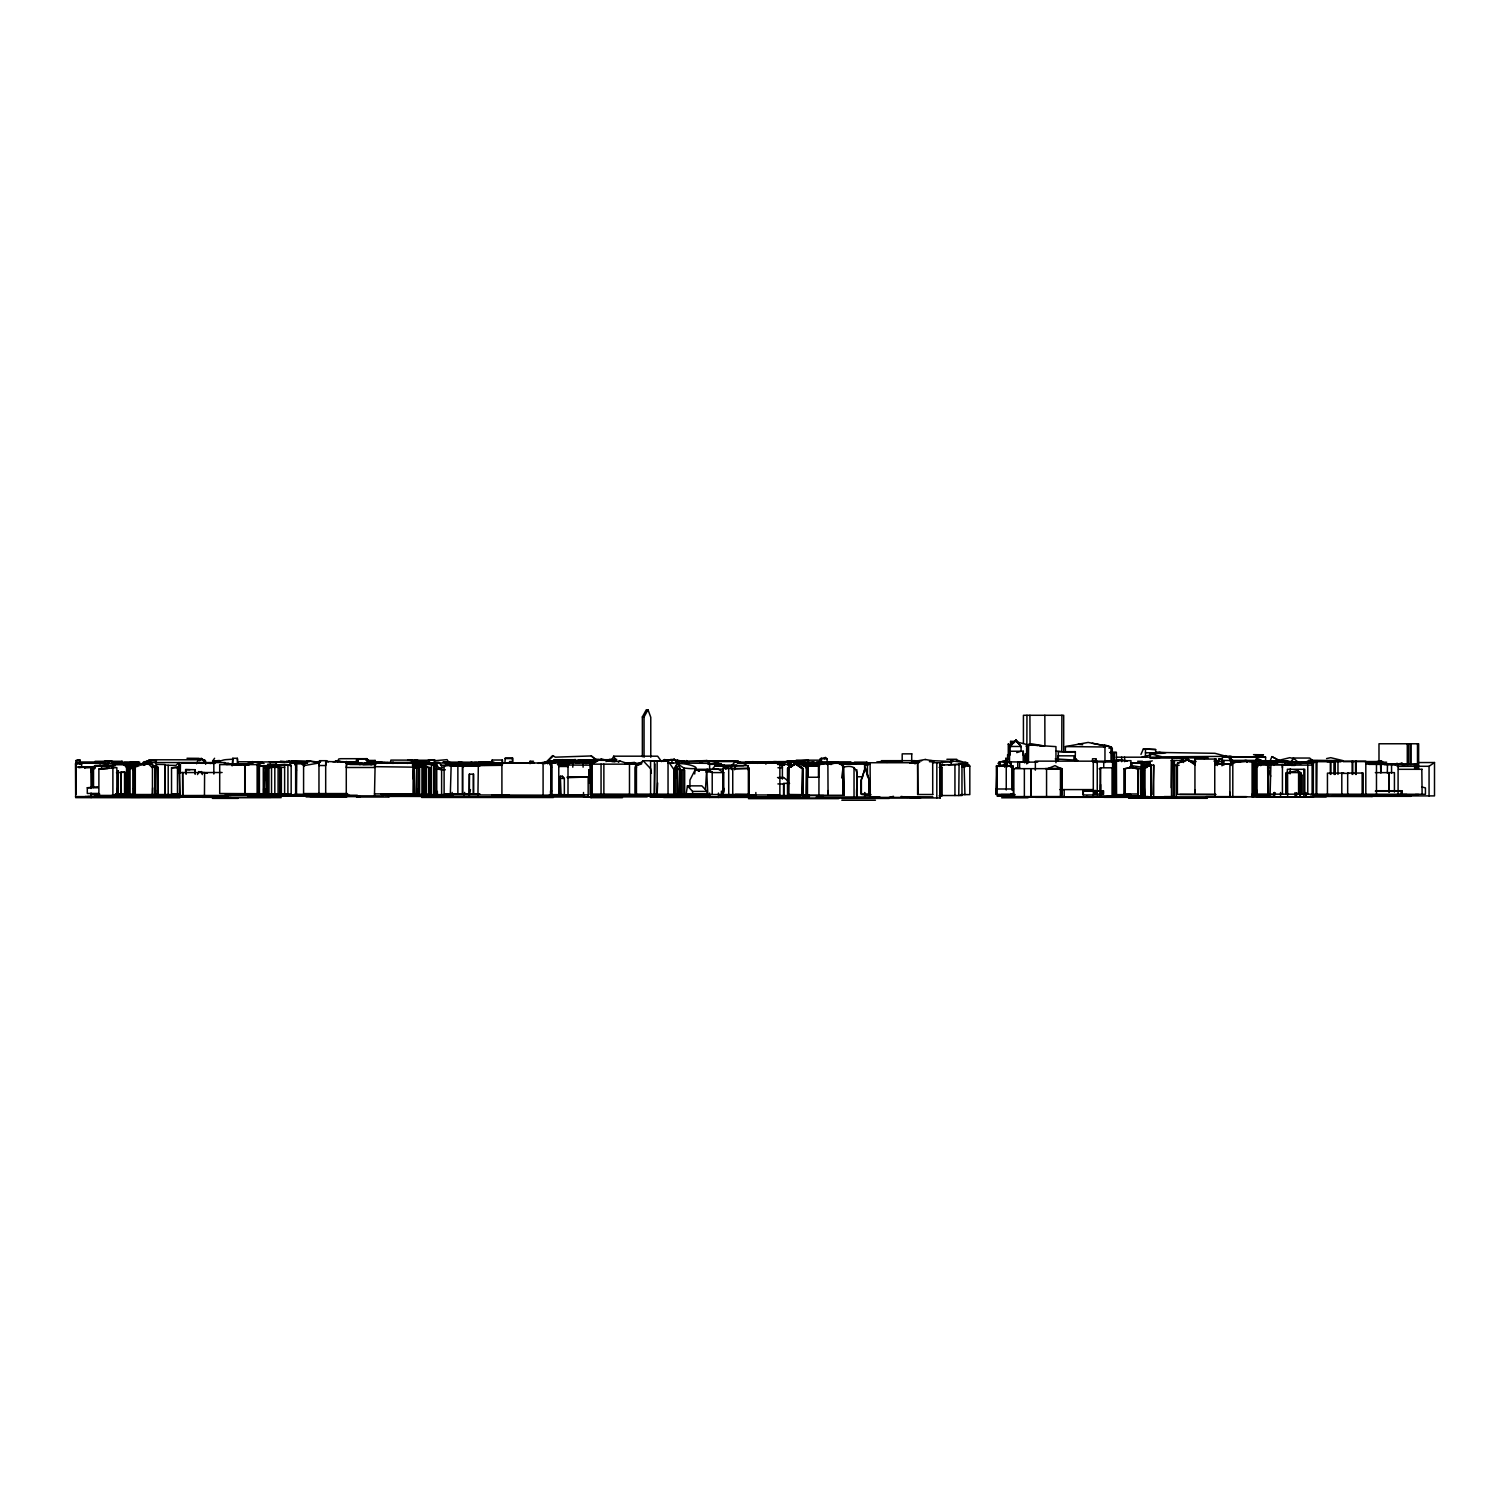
<?xml version="1.0" encoding="UTF-8"?>
<svg xmlns="http://www.w3.org/2000/svg" width="1510" height="1510" viewBox="0 0 1510 1510"><rect width="100%" height="100%" fill="white"/><g stroke="black" fill="none" stroke-linecap="round" stroke-linejoin="round"><path stroke-width="1.5" d="M550.848 767.231L550.848 763.003L546.563 763.305M679.802 794.128L679.802 768.08L677.499 763.003L667.779 763.003M996.468 789.654L996.468 766.117L1010.907 766.117L1009.945 765.495M1006.811 766.684L1006.811 761.965L1004.584 761.795L1011.002 762.286L1011.02 766.91L1011.02 762.022M1111.284 760.965L1104.961 760.965L1104.961 762.474L1104.961 745.77L1104.961 746.978L1065.38 746.582L1065.38 752.055L1075.365 751.678L1075.214 760.625L1077.536 760.625L1076.46 760.625M1113.927 767.59L1114.078 760.757M1285.784 775.309L1285.784 773.403L1297.694 770.515L1300.544 773.177L1297.694 770.515M530.085 763.173L530.085 761.248L533.521 761.248M828.084 790.579L828.065 795.279L827.876 762.965L825.97 763.513M1100.62 784.558L1100.582 795.902L1100.658 767.816M155.53 790.108L155.417 794.524L155.417 768.062M485.597 765.306L485.616 763.324M562.532 763.683L563.003 765.853L562.532 763.683L569.138 763.777M1116.72 760.53L1111.417 761.531L1111.398 747.035L1104.357 744.826L1104.339 746.978L1104.339 745.638L1092.334 743.26M1229.952 792.259L1229.914 796.865L1229.914 763.569L1233.123 763.569M1104.339 746.978L1104.357 745.638M1142.39 765.532L1142.409 763.871L1149.827 763.871M1194.976 789.824L1194.938 794.373L1194.938 759.134L1216.022 759.039L1216.022 763.739M734.785 765.683L734.672 769.572L734.785 765.683L748.167 765.627L748.167 769.572M1171.213 787.729L1171.533 760.511L1171.533 796.808M747.884 769.572L748.167 765.627M856.793 796.978C855.019 784.143 864.286 761.285 842.561 767.401M654.906 763.928L654.434 794.128L654.434 760.795M856.227 764.003L839.919 763.494M1381.008 763.833L1380.857 773.007L1380.48 763.664L1391.031 763.984M1007.321 766.684L1007.415 762.022M1231.197 761.248L1231.273 756.812M152.623 787.88L152.453 794.524L152.453 766.721L155.303 767.42L152.453 766.721M828.292 763.399L806.434 763.984C817.155 770.251 836.748 754.377 843.127 767.08L841.693 777.933M1152.904 794.543L1153.716 765.117L1141.881 765.174M1143.712 761.795L1150.129 761.436M1218.325 764.494L1218.438 761.115L1213.983 761.115M657.643 782.935L657.152 794.128L657.152 760.889M1006.604 766.684L1006.811 762.022M1215.758 765.192L1216.022 759.039M865.154 764.57L868.778 764.532L866.74 764.57L866.891 762.154L854.415 762.135L854.358 763.192M572.8 767.212L572.818 762.569M413.023 793.883L413.306 762.474L414.268 793.883M107.342 766.797L107.55 763.192L109.362 762.984M368.912 760.436L375.122 760.436L375.896 762.701L404.718 762.758M491.92 764.173L492.203 760.021L502.339 760.021L502.736 763.947M502.056 764.173L502.339 760.021M266.477 780.708L267.44 767.722M789.447 765.627L789.749 761.568L789.919 763.06M1028.48 762.701L1028.593 745.242L1033.614 745.185M1143.75 777.235L1144.297 770.515M463.343 767.099L465.212 764.249L474.234 764.872M1073.912 760.021L1076.46 759.228L1073.912 760.021L1074.006 755.831L1057.981 755.831L1058.132 759.115L1055.245 758.907L1076.271 760.172M1028.48 746.544L1026.951 745.072A8.588 1.548 0.2 0 1 1028.461 744.298A8.343 1.51 0 0 1 1029.858 744.015A8.06 1.453 -0.2 0 1 1031.481 743.807L1043.995 745.94L1039.729 745.921M1218.419 761.587L1218.683 758.699L1222.232 758.756L1221.967 761.587L1215.795 761.663M694.694 773.988L695.072 769.968L706.642 770.27L707.812 794.034L686.163 793.939L687.446 785.861L701.867 785.861L707.058 791.391L707.058 793.939M148.282 764.154L148.848 759.794L204.511 759.794L204.303 761.72L206.172 762.474L205.568 764.098M641.259 762.965L640.221 763.701L642.014 762.72M367.817 764.173L368.289 759.983L365.779 760.153M1253.678 794.147L1253.678 761.134L1236.728 761.587M375.707 764.664L349.773 764.475M706.642 770.27L705.453 789.371M412.947 778.726L413.74 767.155M843.335 795.279L843.335 763.494L835.653 762.305L827.555 764.192M1010.417 766.91L1011.02 762.286M1055.962 762.758L1055.962 746.62L1029.895 744.94L1026.064 746.166M722.969 768.307L729.16 768.326L723.12 768.326L723.082 794.996L723.951 788.371M107.342 766.174L107.72 763.267M204.643 762.758L205.605 761.021L201.019 758.454L197.81 760.738L196.64 763.758M1255.489 764.324L1254.433 764.985L1254.433 794.373L1254.508 764.74M137.523 766.438L127.972 766.325M434.955 765.136L435.201 763.38L435.522 765.136M359.323 764.475L360.494 764.475M390.599 762.04L390.882 760.096L411.871 760.134M81.483 766.268L81.955 763.192L86.617 762.984M345.469 762.739L361.739 762.739L360.852 764.079L356.266 764.079M1006.49 760.153L1005.981 757.963L1005.547 760.474L1007.585 760.474L1007.982 757.963M374.461 795.864L375.178 762.474L429.935 762.399L431.86 763.947L435.522 763.852M326.5 760.7L325.688 765.551L318.969 765.513L319.459 760.7L326.5 760.7L328.161 762.022M1236.501 762.305L1236.765 760.965L1230.933 761.833L1236.765 760.965M463.891 796.846L464.665 792.391M412.759 763.909L413.476 762.89M428.236 760.096L434.295 760.115L429.425 760.247L428.953 762.739L427.141 763.003M347.092 763.456L346.281 767.495L374.461 767.495L375.292 763.456L347.092 763.456L349.093 764.287M1238.049 761.266L1237.841 762.323L1237.841 761.134M234.465 764.966L235.466 764.532M469.516 793.977L470.422 789.579M1300.903 792.656L1299.959 797.148L1299.959 792.656M797.412 761.002L808.416 760.209L806.831 763.078L808.831 762.965L806.963 762.474L806.963 764.343L806.453 763.097M1026.913 745.185L1026.932 762.909M146.017 762.248L146.413 760.851L150.924 760.851M477.934 795.053L478.349 764.154M553.906 762.644L554.51 760.606L547.583 761.248M291.581 761.172L309.55 761.493L291.581 761.172L293.884 760.965L293.884 762.456M198.848 771.855L207.342 773.214M1142.277 766.344C1147.921 767.457 1149.223 766.533 1144.429 768.345L1144.429 797.337L1103.886 797.337M865.305 767.797L869.288 780.009L869.288 794.147L861.134 794.147L861.134 780.009L865.305 767.797L861.38 780.009L861.38 794.147M789.617 767.495L789.296 763.003L791.504 762.928L791.919 761.625L790.334 762.323L791.504 762.928L791.504 761.814M1083.085 791.183L1095.769 790.466L1095.769 794.996L1083.085 794.996L1083.085 791.183L1102.998 791.07M1182.368 757.548L1180.952 761.682L1182.368 757.548L1183.67 761.682M560.323 776.253L559.568 794.656L564.344 794.656L564.344 778.405L562.399 776.253L560.323 776.253L561.078 794.656M724.536 765.23L723.12 769.156L712.192 769.156L715.646 765.268L724.536 765.23L725.951 769.156L725.951 765.702L743.694 765.627M1275.421 792.901L1273.893 797.148L1273.893 792.599M1296.561 792.901L1295.014 797.148L1295.014 792.599M487.617 763.399L487.202 764.532L487.202 763.399M357.323 763.984L357.908 758.945L357.908 763.569M237.731 760.36L237.334 758.303L232.804 758.284L232.125 765.891M357.323 759.417L354.774 763.739M337.428 762.173L338.712 759.001L340.713 758.699L366.968 758.699L366.968 763.362M551.565 767.269L548.545 762.305L541.863 763.494M1269.872 761.474L1271.93 756.623L1280.518 761.323M484.389 765.381L485.05 763.852M1140.956 754.396L1143.353 748.979L1155.641 749.526L1155.641 752.773M554.51 760.606L554.434 762.003L554.434 759.719M197.508 774.573L198.961 771.497M695.072 769.968L689.957 780.028L689.957 787.031M611.739 759.926L613.721 756.189L657.624 756.189L661.625 761.644M471.177 765.306L471.781 764.211M434.144 762.701L434.786 759.643M1289.993 764.079L1293.277 758.039L1309.661 758.039L1314.342 762.003M642.354 756.774L642.354 716.948L646.299 709.757L647.998 709.757L650.772 717.288L650.772 757.284M644.053 757.284L644.053 716.948L647.998 709.757M214.911 763.475L212.721 762.701L213.269 763.475M958.774 795.525L959.095 763.89L961.964 764.23L961.964 795.525L939.616 795.525M678.839 794.298L679.802 768.08M1014.248 742.561L1016.06 739.9L1018.703 743.769M677.499 763.003L674.385 768.118L674.385 794.128M248.433 764.74L250.094 762.022L259.852 761.946L259.852 766.495M199.603 760.738L201.019 758.454M824.687 758.775L825.479 757.51L827.121 758.775L827.121 763.399M133.597 788.352L134.333 795.204L134.503 766.325L134.616 795.204L112.155 795.204M504.925 763.022L505.265 758.02L512.569 758.02L512.834 761.644M512.211 763.022L512.569 758.02M422.8 763.871L426.594 763.399L423.083 763.399M114.722 765.174L94.941 765.627L93.526 767.835L93.526 787.54M1315.418 761.833L1269.929 762.022L1267.966 764.928M737.843 763.192L747.865 762.456M128.52 765.966L127.972 764.89L133.692 764.89L133.956 766.419M219.516 761.115L212.646 761.059L214.59 758.265M590.523 765.985L593.77 761.644L590.599 765.966M717.495 763.531C728.216 766.268 714.211 760.908 711.437 764.343L718.968 763.796M591.882 763.72L595.166 759.322L599.244 759.322M347.432 793.562L303.586 793.562L303.586 765.683L307.323 760.738L319.403 762.229M144.016 765.306L146.13 762.531L225.122 762.569M155.511 794.524L156.115 765.589L156.115 768.099L152.284 764.305L138.222 763.664L135.296 767.476L135.296 794.524L180.011 794.524L178.992 762.531L175.934 765.419L168.195 765.287L168.195 794.524M1016.702 752.622L1021.081 751.244L1021.081 746.469L1016.947 741.372L1014.475 741.372L1010.284 746.544L1008.284 744.053L1010.794 746.582L1010.492 741.372L1014.059 741.372L1014.059 742.58L1010.907 741.693M179.86 797.771L75.67 797.639L75.5 763.815L76.689 762.323L77.708 763.683M246.809 764.494L248.697 764.702L250.924 762.022L284.522 761.814L282.2 761.833M969.816 766.098L963.097 766.098L964.097 764.872L968.722 764.834L969.816 766.098L969.816 794.619L960.624 794.619M784.124 762.323L775.309 762.04M1010.133 754.698L1010.133 746.469L1014.475 741.372M614.627 761.644L616.665 759.341L609.512 759.341L606.001 761.606M968.722 764.834L967.627 766.098L967.627 763.003L965.098 761.984L965.098 766.098M564.74 764.89L568.081 763.966L558.757 763.796M730.481 766.91L735.294 761.587L746.148 763.796L746.148 761.908L784.351 762.059M1142.542 765.91L1146.071 765.91L1148.015 763.758L1149.242 765.91M268.252 765.495L264.212 766.193L287.9 764.872L287.9 794.505L229.18 794.694M112.155 765.306L112.929 765.947M143.997 761.587L141.261 764.419L143.997 764.551L144.809 761.606L144.809 765.325M667.137 760.096L664.419 759.53L664.419 761.115L663.079 761.115L674.385 759.228L677.367 763.38L675.008 760.096M378.689 762.55L377.802 762.965M781.066 765.325L782.463 763.909L784.162 765.325M168.195 765.287L164.798 764.909L164.798 794.524M455.982 764.702L458.681 762.022L472.649 764.135M179.596 764.343L179.539 793.958L171.536 793.958L171.536 767.835L177.482 767.835L178.671 766.646L179.539 770.666M164.798 764.909L165.213 794.524M471.818 762.135L469.289 763.022M423.461 764.872L427.255 764.287L422.97 764.268M264.212 766.514L264.93 765.495M817.533 763.38L820.93 760.172L796.261 760.172M371.252 764.74L367.93 762.984L356.53 763.928L356.549 759.417M544.695 763.664L552.547 755.642L555.378 757.171L591.316 755.944L596.563 759.813M473.913 763.513L474.97 762.305M544.959 763.664L553.49 755.755M429.935 762.399L408.021 760.209M746.148 761.908L744.034 763.796L746.148 763.796M777.914 763.664L779.877 761.908L779.877 794.977L720.081 794.977M830.953 764.607L833.614 762.456L840.258 763.494M192.94 763.135L206.964 763.135M618.326 762.323L619.893 760.983L629.481 764.154L590.316 764.154L590.316 794.619L629.481 794.619L629.481 763.852M1395.127 764.494L1401.884 763.192L1403.79 764.626M1401.884 763.192L1403.526 764.626L1402.016 764.626L1415.965 763.833L1416.606 769.326M293.884 760.965L286.523 761.21M820.345 762.72L820.345 758.775L825.479 757.51M996.298 789.994L997.053 765.495M391.939 763.324L393.091 763.324M1217.532 761.568L1225.403 755.604L1235.104 761.87M661.871 760.757L643.184 760.757L636.446 765.834L636.446 794.128M450.339 766.08L460.682 766.08L460.682 763.796L458.228 763.645L458.228 766.08M595.166 759.322L590.693 762.569L590.976 797.676M788.39 794.656L788.748 768.269M787.842 768.59L795.638 763.475L803.188 768.665L803.207 794.656L787.503 794.486L787.503 768.609L795.128 763.569L802.357 768.647L802.357 794.656M1395.127 764.626L1397.146 763.23M790.145 767.25L795.619 763.437L802.791 768.665L802.791 794.656M790.56 767.25L796.034 763.437L803.207 768.665M788.201 768.118L789.334 767.325M195.054 763.135L201.377 763.286M1418.758 766.287L1429.064 766.287L1434.5 762.531L1434.5 795.902L1349.072 795.921M791.504 762.928L789.296 763.003L791.769 761.55L806.963 764.343M386.617 762.852L387.711 762.588M381.256 762.852L376.009 762.022M1204.282 758.718L1207.188 756.85L1203.3 757.907M450.339 794.015L451.15 765.476M84.692 766.872L84.692 767.892L86.183 766.929L78.614 767.495L94.809 766.91M1302.167 762.418L1300.827 763.248L1313.794 763.267M199.943 763.116L213.986 763.305L191.638 763.041M747.45 762.701L748.771 761.946M772.214 763.267L752.924 762.38L757.68 763.362M523.611 763.248L526.405 763.248L511.947 763.248M712.607 764.324L713.475 763.815L712.003 764.154M82.748 763.173L85.617 763.022M1148.676 764.834L1146.543 765.929L1150.922 765.929M884.709 761.927L886.03 761.248L876.8 761.927M910.209 763.078L912.399 761.984L916.306 763.078L910.19 763.078L912.399 761.984M157.606 794.524L157.889 767.288L158.059 794.524M363.023 764.607L375.688 764.154M140.43 765.249L146.13 762.531M634.427 762.89L633.539 763.305L640.259 763.286M597.413 760.908L595.469 761.795L597.28 760.983M590.429 764.154L601.49 759.02L613.041 761.776L619.893 760.983M268.384 764.419L267.478 764.419C274.499 767.118 283.408 762.323 291.166 765.627L291.166 795.997M599.376 759.983L601.49 759.02M275.33 764.947L270.724 765.551M419.553 795.374L419.553 766.004L418.27 766.589L412.815 762.003L407.171 763.437M788.73 767.005L797.79 763.135L788.73 767.005L788.73 795.279L844.071 795.279L843.052 766.646M941.089 795.845L940.617 766.74L942.108 767.401L942.108 795.845L939.126 795.845M259.531 766.117L263.721 765.929L263.721 793.675L263.646 788.767L266.591 788.767M780.708 765.004L781.953 764.456L782.388 767.722L777.952 767.741M940.145 766.967L942.07 767.401L939.126 767.401M789.126 767.288L789.126 762.758L791.919 761.625M773.063 763.078L783.52 762.418M1060.907 768.59L1047.6 768.741L1054.999 765.645L1061.964 769.1L1060.907 768.59L1061.115 796.638M715.966 763.097L720.949 763.852M250.698 763.475L253.642 762.248M577.613 760.304L578.217 761.738L577.613 760.304L579.613 759.775M264.08 763.494L252.245 761.644L245.45 764.381L248.565 764.381M98.339 793.448L87.297 793.448L87.297 787.748L98.244 786.729M445.997 765.381L445.997 763.286L458.379 764.758L452.075 763.513L444.11 765.91L444.11 794.015L479.538 793.977M554.208 763.041C548.413 760.285 573.932 763.154 558.36 761.323M103.171 766.193L106.606 764.872L110.419 766.306L103.85 766.287M1263.776 763.494L1266.437 763.324M450.301 763.513L444.11 765.91L458.228 765.004L450.301 763.513L452.075 763.513M556.133 762.173L556.341 759.964L556.718 761.984M553.245 763.267L558.757 761.323M1260.774 763.456L1256.962 764.872L1256.018 758.888L1260.774 759.926L1260.774 765.702M1215.758 794.373L1177.404 794.373L1177.404 763.23L1188.54 759.587L1194.636 763.796M1188.54 759.587L1177.404 763.23M99.415 763.607L105.813 761.304M267.213 766.004L258.455 765.815M997.959 763.362L1000.073 762.588L1000.073 765.947M790.334 760.87L785.88 761.625L790.334 760.87L790.334 765.438M807.001 762.531L814.116 762.04L810.625 763.154M668.496 763.305L670.251 762.72M788.371 781.066L783.558 777.537L778.575 777.952M554.415 763.324L558.492 762.059L559.38 765.211M120.234 763.192L108.588 760.813L94.752 763.343L108.588 760.813L121.366 763.399M750.866 762.267L752.509 761.757M1152.281 760.851L1148.506 762.022M593.845 761.059L577.33 761.059L574.725 759.587L578.217 761.738L593.845 761.266M637.824 765.079L641.637 763.947M1224.572 757.038L1263.436 756.623L1265.588 757.19L1265.588 761.87M766.967 762.267L768.703 761.757M1255.565 756.604L1255.565 755.226L1263.511 754.792L1253.526 754.66M1255.584 755.226L1257.056 754.792M671.308 760.096L674.385 759.228M1004.811 764.362L997.185 766.514L997.185 796.166L1014.795 796.166L997.94 795.959M997.751 766.344L1001.111 765.4M818.477 777.386L818.477 766.061L806.359 765.872L819.534 765.872M1314.04 796.431L1320.099 794.751M171.536 767.835L178.671 766.646M1141.938 757.171L1159.586 752.358L1163.587 753.282L1149.846 753.547L1149.846 757.775M1156.056 757.208L1159.755 757.322M889.201 797.412L893.505 796.317M410.399 763.06L414.646 762.003L419.553 766.004M1269.929 762.022L1273.194 762.474L1273.893 765.4L1274.364 762.342L1277.479 761.625M813.229 763.55L807.982 762.474M210.079 763.513L215.93 762.21L205.322 763.494M397.47 763.324L403.68 762.833L386.428 763.305M808.171 763.248L812.097 762.588M1113.927 794.732L1113.946 760.757L1130.971 760.681L1130.971 767.439L1138.446 768.873L1138.389 793.996L1123.912 793.996L1123.912 768.911L1125.177 768.628L1125.177 793.996M208.89 762.984L209.833 763.305L195.847 763.003M681.293 761.644L707.039 760.53L709.624 763.38L709.624 770.402M700.206 762.003L707.039 760.53M137.561 765.57L133.692 766.419L133.692 764.89M1326.573 758.567L1330.725 757.68L1342.918 760.625L1308.793 760.247M187.24 763.267L189.316 762.833M198.961 762.833L196.904 763.267M848.601 763.494L852.546 762.663L843.429 763.418M208.795 763.248L213.627 763.343M75.972 760.587L79.841 759.813L79.841 764.381L79.766 759.813L75.972 760.587L76.274 794.034M635.918 765.645L635.937 763.475L624.876 764.268M102.133 765.608L105.322 764.966L106.361 766.382M835.502 762.38L843.146 763.607L838.465 763.494M575.461 762.569L582.992 762.55L583.105 767.193M870.1 763.928L866.74 764.532L866.891 762.154M248.565 763.475L258.21 761.644M537.994 763.38L547.092 761.663M414.268 767.892L415.08 794.166M940.522 765.079L958.774 764.438M1232.802 796.865L1232.802 762.814L1245.203 760.493L1252.092 761.72L1252.092 796.865M1232.802 762.814L1246.203 760.493L1253.111 761.72M1129.688 766.684L1133.651 765.947L1143.013 767.401L1143.013 795.902L1098.355 795.902M409.323 763.192L415.231 762.097L418.27 766.117L418.27 795.374L417.553 788.654M832.501 763.248L835.672 762.663L833.614 762.456M1124.988 793.996L1124.988 768.665L1131.047 767.609M1065.456 746.582L1088.163 742.429L1111.398 747.035M92.167 787.276L92.167 769.081L94.885 768.59M1373.194 762.512L1369.343 762.625L1381.348 761.512M231.672 764.872L237.466 763.833M303.586 765.683L319.233 762.946M407.171 763.23L415.231 762.097M412.324 763.286L417.874 762.493L423.385 767.457L423.385 795.185M1372.118 762.474L1381.159 761.078L1379.706 761.342M932.784 794.505L917.608 794.505L917.627 760.832L925.366 759.473M1249.355 761.682L1255.659 760.681L1255.697 794.373M357.115 763.569L357.115 758.945L366.968 758.699M84.692 767.892L95.451 767.401M1299.959 763.494L1307.094 761.984L1307.094 763.494M1313.134 761.984L1299.959 763.06M1141.39 762.682L1145.788 762.022M1421.816 769.383L1422.118 794.279M346.809 762.588L350.49 762.04L346.809 762.758M1141.447 762.909L1147.411 762.022M252.736 763.966L224.197 763.984M349.565 762.04L347.847 762.286L350.49 762.04M1388.879 763.984L1393.824 763.984M1374.628 763.588L1369.211 764.362L1396.542 764.438M917.608 760.813L917.929 794.505M740.58 762.229L736.937 762.682L755.849 762.852M1136.992 763.343L1138.144 763.192M1368.343 764.305L1376.478 763.815L1376.478 794.147M226.085 764.475L227.519 764.305M243.431 764.815L250.264 764.022M1366.871 762.814L1381.348 761.172M98.886 769.062L116.855 767.59L116.855 795.43L98.886 795.43L98.886 769.062L107.871 768.533M1133.783 767.703L1141.711 768.967L1140.786 796.148M1280.518 761.172L1271.93 756.623M1109.944 752.622L1116.381 752.433L1116.569 794.486M587.239 777.008L567.25 777.688M1075.214 760.625L1077.649 760.417M419.119 763.362L423.008 763.06L426.481 767.288L426.481 794.354M413.419 762.097L416.647 766.249L418.27 766.117M731.406 769.572L731.406 765.664L715.06 765.683L736.823 765.608M1099.167 768.798L1100.658 768.684L1099.601 768.76M1270.816 762.965L1259.151 762.965M1116.928 760.757L1104.961 760.965M733.992 765.325L716.325 765.683M734.275 765.344L736.823 765.174M422.573 763.531L432.426 763.022L435.182 765.985L430.954 763.022M268.252 766.004L287.9 764.872M132.842 795.204L132.842 768.401L130.068 768.571L127.52 766.249M422.687 762.323L410.55 762.928L412.966 762.776L416.647 768.496L412.74 764.588M116.478 772.705L124.971 772.233L121.026 772.252L121.026 793.883M346.281 762.984L353.887 762.55L350.49 762.531M919.722 762.38L910.775 762.89L913.04 762.89M121.026 772.252L121.347 793.883M424.159 764.211L433.748 764.702L433.748 794.694M735.2 794.298L749.224 794.411L749.224 768.269L735.71 768.911M556.341 759.964L562.928 759.681L562.928 762.248M916.551 762.493L917.627 762.456M561.342 761.682L578.217 761.738M232.125 759.228L225.971 759.643A7.399 1.51 -2.1 0 0 223.744 759.964L222.046 760.455A10.287 2.152 -2 0 1 219.611 761.134M948.469 764.796L961.964 764.23M542.505 763.286L546.884 763.116M752.924 762.701L754.717 762.739M678.594 761.078L682.444 760.927M109.003 761.304L100.925 762.059L102.869 761.663M676.216 761.078L680.425 760.927M684.256 761.587L682.237 761.417M1281.065 761.814L1291.88 762.946M1268.098 763.286L1274.704 763.097L1272.836 763.097M1414.568 766.325L1397.165 766.4M410.777 760.247L412.211 760.209M434.144 760.795L447.054 759.643L449.225 763.097L447.224 763.135M1026.536 756.019L1024.78 756.019L1026.536 756.019L1024.78 756.057L1024.78 762.946M747.337 762.456L750.319 762.474M1284.236 764.758L1292.22 764.645L1258.887 764.758L1263.115 763.645L1266.871 764.758M501.131 763.078L502.981 763.041M477.934 765.627L501.905 765.306L502.226 764.154L463.891 764.003M142.506 764.57L143.997 764.551L141.261 763.815M368.836 762.399L379.463 762.928M368.742 762.474L382.407 762.305M478.028 762.323L494.015 762.135M822.61 763.305L866.834 763.286M269.384 761.889L293.601 761.757L295.639 765.627L295.639 795.997M594.883 762.531L590.693 762.569L590.788 765.174M1240.503 761.795L1253.81 760.965L1254.451 766.759M276.349 766.4L276.349 761.852L278.878 761.833M261.475 761.946L260.079 761.946M600.546 760.304L610.965 760.304M371.252 763.664L364.835 762.984M1113.927 760.795L1118.759 760.757M809.152 762.531L816.665 762.493M951.111 764.192L951.111 760.795L965.098 762.607L956.189 759.889M784.162 764.249L779.613 763.909L782.463 763.909M855.736 764.003L842.07 763.966M1385.538 763.833L1397.769 764.626L1396.561 763.777M414.061 760.172L417.741 760.153L408.21 760.153M951.111 760.795L953.169 761.512L930.632 760.587L929.424 761.663L933.916 761.833M949.922 761.814L951.847 761.814L941.108 762.38M457.096 764.419L458.304 764.419M579.274 759.775L614.74 759.7M325.688 793.562L325.688 761.455L349.565 762.286M422.649 762.323L421.045 762.323L421.045 766.91M181.804 763.211L201.491 762.795L200.49 762.795M1287.634 762.946L1288.861 762.946M1418.588 762.55L1434.5 762.531M943.976 764.985L939.616 764.003M195.149 774.385L195.149 769.704L185.617 769.59L189.939 769.704M687.446 785.861L692.599 791.429L707.058 791.391M642.354 716.948L644.053 716.948M1010.794 741.372L1010.794 746.582L1008.774 744.713L1011.417 744.921M1010.133 746.469L1021.137 746.469L1016.947 741.372M1108.906 748.13L1112.304 748.13L1112.304 752.659M1026.366 762.361L1026.366 756.019L1023.214 755.283L1023.365 751.244L1009.529 751.244L1009.529 763.664M1058.17 751.678L1075.365 751.678M1145.467 752.773L1157.944 752.773M911.851 753.849L902.187 753.849L902.187 760.832M1010.284 754.698L1007.585 754.698L1007.585 760.474M1224.61 756.321L1231.273 756.321L1231.178 765.513M1116.23 757.19L1159.567 757.19M1265.588 757.19L1224.61 756.585M1208.113 757.907L1183.5 757.907L1183.5 762.512M1172.345 760.663L1172.345 758.077L1187.596 758.379L1179.253 758.379M504.925 758.567L512.211 758.567M820.345 758.775L827.121 758.775M1092.504 761.191L1092.504 758.775L1095.826 758.775L1097.242 762.418M946.883 759.285L956.755 759.285M553.906 759.719L575.159 759.719M663.23 760.096L677.367 760.096L688.805 763.116L685.313 763.116M416.666 760.247L429.425 760.247M1185.369 760.379L1186.671 760.379M147.942 760.738L156.512 760.738M219.516 760.511L212.646 761.059M881.387 760.681L915.022 760.681L915.022 763.966M1171.099 760.511L1181.462 760.511M1255.659 760.681L1234.651 760.681M561.342 761.059L577.33 761.059M673.988 794.128L673.988 769.666L668.043 761.002L650.602 760.795L650.602 794.128M676.895 760.927L684.219 760.927M706.453 760.795L738.277 760.795M791.259 760.927L796.015 760.927M902.489 760.851L887.012 760.851L887.012 762.456M911.965 760.851L921.666 760.851M1002.904 761.078L1006.887 761.078M1291.899 762.569L1287.011 760.832L1246.448 760.832L1247.033 762.342M1307.377 761.078L1311.699 761.078M280.464 761.153L290.26 762.003M340.014 761.191L335.182 761.191L356.077 762.531L350.924 762.191L352.377 762.55M556.341 761.55L547.601 761.285L547.601 763.777M606.85 761.134L608.681 761.229M676.914 761.191L683.615 761.493M1114.474 761.191L1035.35 761.134L1035.35 770.176M1137.672 761.285L1142.447 761.285L1142.334 797.337M1194.183 761.417L1196.014 761.361M1267.418 761.323L1286.897 761.323M317.345 761.682L320.63 761.682M332.804 761.682L335.447 761.682M509.493 761.531L510.984 761.531M562.192 761.55L593.392 761.55M735.294 761.587L676.801 761.512L679.764 761.757M752.339 761.682L753.32 761.682M773.554 761.568L776.574 761.568M777.367 761.644L804.302 761.531L808.473 763.286M1001.64 761.568L1006.472 761.568M1190.654 761.417L1194.731 761.417M1232.405 761.587L1233.727 761.587M1246.958 761.512L1293.56 761.493M1315.795 761.701L1317.022 761.701M1317.456 761.682L1334.689 761.701M1343.126 761.663L1382.669 761.512M77.425 761.984L102.869 761.984M124.141 761.927L138.089 762.097M261.645 761.776L237.844 761.776L238.108 762.89M276.349 761.852L277.576 761.852M293.601 761.757L288.976 761.757L291.166 765.645L283.974 764.532M412.815 762.003L414.646 762.003M424.461 794.43L424.461 761.984L424.046 794.43M816.891 761.852L850.923 761.852M1023.893 762.022L999.148 761.757L999.148 766.457M1113.927 761.984L1103.697 761.984L1103.753 766.74M100 762.059L102.699 762.059L102.699 763.211L100.925 762.059M130.313 762.059L139.675 762.097M353.887 762.21L355.058 762.399M367.515 762.229L393.147 762.795M490.316 762.248L442.883 762.116L449.659 763.362M544.544 762.323L558.776 762.323L558.776 794.94M735.54 762.135L768.873 762.097M1019.59 762.116L1037.691 762.116M1103.886 762.078L1093.297 761.72L1097.166 762.418L1093.429 762.191L1093.448 761.059L1095.939 761.078L1097.147 762.191M1274.364 762.342L1283.651 761.625L1286.312 764.607M1365.436 762.21L1386.671 762.21M315.514 762.38L320.063 762.38M347.394 762.588L356.53 762.588M552.584 762.437L579.406 762.437M583.105 762.72C589.353 765.797 591.203 758.567 591.09 763.399M1259.68 762.569L1266.135 762.569M1273.213 762.588L1277.875 762.474M1281.933 762.55L1307.641 762.701M79.275 762.795L104.964 762.795M181.804 762.72L200.226 762.72M270.214 762.814L276.066 762.814M291.921 762.776L307.493 762.776M406.398 762.72L408.304 762.72M418.629 762.795L422.423 762.795M483.219 762.909L534.257 762.965M567.628 767.212L567.628 762.739L572.8 762.739M715.476 762.701L716.91 762.701M759.096 762.795L785.823 762.795M802.131 762.776L809.7 762.776M811.493 762.72L819.949 762.72M839.654 762.965L844.071 766.853L839.654 763.494M846.733 762.758L917.929 762.72M932.538 762.72L940.296 762.72L940.258 797.941L870.081 797.941M1233.745 762.814L1233.802 761.833M1304.036 762.739L1313.039 762.739M81.955 763.192L139.939 763.267M225.651 763.192L228.746 763.192M291.392 763.022L307.493 763.022M346.111 763.06L361.003 763.116M367.213 763.041L408.342 763.041M411.248 763.192L416.496 763.192M418.931 763.041L551.207 762.984L551.282 796.997M739.787 763.192L762.135 763.192M775.272 763.078L784.124 763.078L784.124 762.097M1142.334 763.248L1130.594 763.248L1141.485 763.305M1147.43 763.041L1149.62 763.041M1258.981 763.192L1271.647 762.965M474.008 763.305L500.754 763.324M624.857 763.475L635.937 763.475M638.315 763.324L639.749 763.324M796.034 763.437L794.713 763.569L802.357 768.609M833.898 763.494L806.359 763.494L806.434 768.779M1277.8 762.965L1256.037 763.456L1256.037 767.91M1301.979 763.494L1295.014 763.494L1295.014 765.4L1291.182 765.4M356.794 763.664L359.909 763.664M422.97 763.739L427.028 763.739M432.747 763.739L436.749 763.739L436.749 790.862M460.682 763.796L458.228 763.645M470.139 763.645L485.05 763.55M590.485 763.852L590.599 795.166L642.203 795.166M625.442 763.852L640.221 763.852M1366.154 763.815L1391.559 763.833L1391.559 773.12M1396.807 763.683L1394.051 763.984M839.843 764.154L864.683 764.154L864.702 767.439M1284.802 764.211L1285.444 765.4M1386.01 764.23L1398.09 763.984L1398.09 795.94M1401.997 764.23L1406.622 764.23M138.222 763.664L152.284 764.305M227.01 764.4L244.356 764.079M245.035 764.268L249.188 764.268M435.918 764.324L432.181 764.324L435.918 764.268L434.484 763.664M472.894 764.532L458.681 762.022M477.689 764.419L497.715 764.419M557.454 764.419L569.27 764.419M635.804 764.287L640.316 764.287M708.001 764.287L720.534 764.4M777.537 764.456L791.448 764.456M1259.567 764.551L1270.099 764.551M112.25 768.137L112.25 765.627L113.986 764.721L138.845 764.834M428.595 763.852L433.748 764.702M465.552 764.626L500.188 764.683M1384.387 764.626L1416.606 764.626M440.977 765.211L446.526 765.211M1312.832 765.098L1282.424 765.098L1282.424 794.317M126.613 765.457L137.75 765.457M472.705 765.362L479.425 765.249M1142.542 765.627L1146.071 765.91M1179.121 765.306L1174.44 765.287L1176.328 765.645L1176.328 796.808M94.941 765.627L113.061 765.608M463.664 765.627L480.312 765.627M1141.9 765.551L1150.658 765.551M97.017 765.853L115.081 765.966M127.369 765.853L139.071 765.853M259.173 765.929L267.213 765.91M450.207 766.08L479.538 765.891M996.298 766.004L1013.059 766.117M151.717 766.155L156.115 766.155L156.719 764.381L165.213 764.513M678.594 766.4L675.914 766.4L675.914 794.128M558.776 766.476L568.005 766.476L568.005 794.94M75.67 767.061L93.903 766.872M134.333 766.608L131.634 766.363M807.642 767.023L803.207 765.778M264.175 767.344L284.616 767.344M426.481 767.288L425.008 767.288L425.008 794.354M264.552 767.646L271.536 767.646M1143.013 767.401L1141.749 767.401L1141.711 796.148L1126.668 796.148M115.685 794.128L130.068 794.128L130.068 767.722L128.501 767.722L128.501 794.128M264.873 767.722L268.969 767.722L268.969 793.675M439.259 767.91L442.77 767.91L439.089 762.361L435.522 762.361L434.408 763.739L435.031 762.644L440.033 769.609M1015.739 767.835L1019.646 767.835M1112.738 767.816L1100.167 767.816L1100.167 795.902M128.822 794.128L128.822 768.137L126.557 767.722L124.311 764.796M683.898 768.043C710.53 771.081 686.389 761.927 677.631 763.947L683.898 768.043L683.898 794.26M749.224 768.269L748.96 794.411M748.96 768.571L723.12 768.326L723.12 794.996M787.578 768.59L788.597 768.363M1045.411 768.571L1061.832 768.571M1012.776 768.665L1062.096 768.665L1061.926 796.317M92.167 769.081L93.11 767.495M1398.505 769.307L1422.288 769.307M436.126 769.288L441.618 769.288L441.618 794.637M1290.125 769.307L1304.791 769.307L1304.791 794.392M440.939 769.779L445.356 769.779M590.485 769.836L589.051 769.836L589.126 778.839M679.349 770.1L684.672 770.1L684.672 794.298M1142.126 770.515L1144.448 770.515M178.237 772.573L222.102 772.516M1286.444 772.573L1300.903 772.573L1300.903 794.128M1375.327 772.629L1394.428 772.629L1394.428 792.07M1343.824 773.12L1327.441 773.12L1327.441 794.279M1341.824 773.384L1348.656 773.384M587.239 777.14L567.156 777.008L588.164 777.008L588.164 796.865M807.472 777.254L818.986 777.254M777.537 777.537L783.558 777.537M561.078 778.405L564.344 778.405M87.297 787.748L98.339 787.748M1013.474 788.994L995.751 788.994L995.751 794.373L1013.474 794.373M1059.944 789.598L1093.297 789.598M1255.414 790.428L1257.056 790.428M551.716 790.957L550.527 790.957L550.527 794.902M1376.478 790.73L1401.053 790.73L1402.224 791.108L1402.224 794.279M1375.327 791.127L1402.224 791.108M1062.096 792.92L1062.285 794.034L1060.983 793.901M274.82 793.788L219.705 793.505L219.705 764.607L259.418 764.607L259.418 793.505M391.486 793.75L399.168 793.75M90.864 794.109L99.736 794.109M115.364 794.071L132.842 794.071M247.659 793.901L291.166 793.901M307.681 793.883L347.583 793.883M374.461 793.883L415.08 793.883M1010.907 794.034L1013.021 794.034M227.746 794.222L233.635 794.222M258.531 794.203L284.616 794.411L284.616 764.872M294.318 794.26L312.476 794.335M318.61 794.222L323.499 794.222M380.973 794.166L416.647 794.166M419.553 794.373L430.935 794.354L430.935 767.741L424.593 766.589M445.997 794.203L480.048 794.203M590.429 794.203L633.539 794.317M701.81 794.26L634.955 794.128L634.955 767.722L636.257 763.796L636.446 767.722M1252.111 794.147L1425.44 794.279L1425.44 787.918L1422.118 786.993M421.913 794.468L435.182 794.694M436.503 794.637L453.245 794.562M549.999 794.656L557.926 794.656M689.523 794.468L748.167 794.581M861.832 794.562L870.93 794.562M1001.13 794.562L1015.079 794.562M1060.681 794.675L1061.775 768.571M1130.971 794.486L1112.587 794.732L1112.587 761.078L1118.759 759.719L1127.083 760.757M1179.895 794.449L1215.663 794.619M1251.733 794.675L1273.213 794.675M1396.976 794.524L1406.924 794.524M1415.342 794.543L1418.645 794.543M94.394 794.883L98.943 794.883M134.333 794.883L148.282 794.883M225.084 795.053L251.679 795.053M307.021 795.034L279.482 795.034L357.304 795.26M310.966 794.94L346.545 794.94M447.828 794.883L509.361 795.053M549.357 794.921L588.164 794.845M616.514 794.751L688.805 794.826M798.922 795.053L809.058 795.053M1005.547 795.034L1014.512 795.034M1313.662 795.015L1327.573 795.015M161.702 795.355L180.445 795.355M231.709 795.166L272.687 795.166M382.068 795.374L453.264 795.091M491.977 795.147L551.056 795.298M564.193 795.166L584.144 795.355M648.696 795.128L651.508 795.128M720.987 795.109L754.453 795.26M767.684 795.298L773.554 795.298M1251.79 795.091L1263.436 795.091M1316.494 795.091L1320.382 795.091M1381.159 795.185L1416.606 795.185M146.772 795.638L231.2 795.43M279.123 795.411L349.754 795.411M384.899 795.374L441.335 795.657M447.526 795.676L452.188 795.676M497.998 795.638L551.207 795.638M590.693 795.562L661.72 795.562M720.459 795.581L743.505 795.581M771.799 795.543L823.705 795.543M1332.386 795.562L1396.542 795.562M247.583 795.997L308.078 795.808M331.936 795.845L382.974 795.864M418.931 795.713L453.208 795.713M551.32 795.713L551.376 764.872M591.146 795.732L591.09 766.702M720.062 795.94L755.849 795.94M802.773 795.77L809.662 795.77M865.154 795.751L870.477 795.845M1251.62 795.864L1268.551 795.864M264.665 796.166L354.246 796.11M388.825 796.317L452.906 796.015M549.3 796.28L584.54 796.11M646.299 796.261L709.624 796.185M720.44 796.053L722.988 796.053M1257.811 796.185L1270.25 796.185M1310.51 796.091L1344.806 796.091M1371.137 796.317L1410.887 796.317M75.5 796.601L117.61 796.601M185.485 796.563L228.123 796.563M269.063 796.412L277.085 796.412M309.946 796.525L360.324 796.619M387.957 796.355L451.849 796.506M550.81 796.374L501.905 796.374L501.905 763.003M649.489 796.582L711.248 796.582M1003.622 796.619L1063.984 796.544M1097.242 796.525L1096.109 796.751M1106.736 796.544L1148.317 796.544M1164.21 796.582L1172.515 796.582M1206.131 796.619L1246.486 796.619M1252.337 796.374L1270.023 796.374M1312.265 796.431L1372.42 796.563M154.926 796.733L85.07 796.525M163.59 796.902L217.591 796.902M306.115 796.902L346.79 796.902M550.452 796.714L452.151 796.846L452.151 792.41M647.148 796.902L583.502 796.865L583.502 792.505M654.51 796.714L716.797 796.695M735.729 796.846L799.772 796.751M871.704 796.884L879.82 796.884M903.546 796.733L932.784 796.827M1010.058 796.94L1051.791 796.94M1054.867 796.808L1253.357 796.865L1253.357 761.134M1257.207 796.733L1326.195 796.865M225.122 796.997L87.825 796.525M356.53 797.035L388.995 797.035M457.096 797.016L610.342 797.016M650.414 796.959L669.477 796.959M747.827 796.978L782.388 796.978M816.231 796.978L864.702 796.978L864.702 792.505L864.645 796.978M1093.297 797.11L1115.607 797.11M1124.289 797.035L1173.685 797.035M1206.282 797.035L1226.309 797.035M1254.206 796.997L1313.134 797.148M140.26 797.299L130.766 797.299L130.766 796.317M201.944 797.337L271.026 797.337M421.611 797.431L553.396 797.525M663.588 797.488L752.018 797.393M763.928 797.28L809.322 797.28M864.89 797.412L917.382 797.412M1035.35 797.337L1093.466 797.337M225.443 797.62L281.219 797.62M590.882 797.676L622.46 797.676M910.209 797.714L920.855 797.676M1001.64 797.79L1028.027 797.79M807.227 798.11L867.287 798.11M212.4 798.375L238.108 798.375M841.844 798.45L889.277 798.45M1128.612 798.224L1207.415 798.318M748.469 798.639L838.692 798.639M841.806 800.243L875.423 800.243M1143.353 748.979L1155.641 749.526M1271.93 761.474L1279.687 761.493M767.684 761.72L784.105 761.738M567.684 762.833L591.09 762.852L591.09 765.174L558.172 764.947M738.654 762.89L750.187 763.343M1269.589 767.835L1267.645 764.041L1258.981 764.022L1257.056 767.835L1257.056 794.373M75.5 763.815L81.483 763.833M412.23 765.06L414.268 765.06M259.267 766.117L264.986 766.193M109.418 768.326L101.963 768.326L100.641 765.174M723.743 792.278L723.743 772.591L712.21 772.591L706.925 769.288L712.21 771.969L712.21 794.468M1110.039 752.414L1116.381 752.433M1313.19 763.192L1306.584 762.418M421.705 762.323L421.705 766.91L422.139 762.323M270.724 765.06L271.706 765.532M424.536 766.986L430.539 767.835L429.991 794.354M779.858 764.003L784.181 764.966M705.755 771.931L712.21 771.969M1327.101 761.72L1340.937 761.795M186.995 758.265L199.15 758.341M195.243 763.003L196.828 763.022M123.518 764.758L127.822 764.796L130.068 767.722M783.558 795.543L783.558 783.35L789.56 783.388M1138.389 768.949L1138.011 793.996M1184.199 757.756L1186.822 757.775M714.796 762.946L718.156 762.984M465.118 765.362L465.212 764.249M1261.171 764.192L1267.324 764.249M678.122 761.474L681.916 761.531M686.408 760.53L688.805 763.154L709.624 763.38M445.997 763.286L450.943 762.739L465.42 765.381M856.793 776.725L862.738 776.801M634.276 762.437L636.427 765.174L634.276 762.437L626.405 763.154M802.791 768.647L801.942 794.486M374.461 766.665L413.023 767.155M383.238 762.644L388.58 762.739M231.709 764.626L240.769 764.796M932.689 760.813L932.727 794.505M1123.912 768.911L1130.858 767.495L1138.219 768.967L1138.219 793.996M430.935 767.741L430.539 794.354M777.914 783.916L783.879 784.067L783.879 795.543M769.609 762.418L772.063 762.474M200.075 763.23L203.133 763.305M1055.962 750.961L1065.38 752.055M963.135 762.852L967.627 763.003M789.617 766.438L791.24 766.495M237.429 764.419L249.037 764.815M1047.978 768.59L1061.266 769.081M126.84 765.834L136.145 766.174M127.274 766.004L131.917 766.174M749.998 762.154L752.263 762.248M826.914 763.871L831.028 764.06M421.951 766.967L419.553 766.853L415.476 762.72L417.741 762.72L421.951 766.967L421.951 795.185M961.964 766.891L964.928 767.042L962.191 764.834M806.359 767.023L805.925 795.279M1034.067 745.091L1037.899 745.449M93.884 767.061L78.614 767.061M806.831 767.325L797.337 763.135M1172.345 758.077L1177.158 758.379M684.087 761.587L681.274 761.191M789.126 762.758L789.296 767.495M97.131 762.909L101.812 763.23M477.632 763.343L465.137 762.814L471.63 763.324M793.675 763.097L804.585 763.947M657.416 760.813L663.834 761.342M239.411 764.89L233.522 764.4L241.921 764.758M1009.02 744.921L1010.907 745.109M1152.054 758.228L1152.847 758.303A10.834 1.585 -5.1 0 0 1161.492 758.02L1169.891 758.077A11.023 1.227 7.2 0 0 1171.647 757.246M1078.121 744.279L1082.689 744.751M771.384 763.286L763.683 762.38L769.534 763.248M1299.921 774.913L1302.167 775.309L1302.167 794.241M1287.596 773.611L1285.784 773.403L1285.784 794.241M1300.903 775.177L1301.997 775.159M421.724 761.701L424.461 761.984M1086.351 796.412L1093.297 797.337L1093.297 761.134L1093.466 762.191M1302.753 762.022L1305.942 762.474M901.092 796.431L907.378 797.356M1143.013 768.118L1144.429 768.345M634.276 763.531L635.918 763.777M1165.758 752.754L1156.188 752.414L1214.927 753.301L1226.309 756.359L1162.134 756.831L1149.846 753.547M1140.88 768.93L1141.05 796.148M467.873 764.909L457.624 763.531L463.891 764.645M1127.083 761.21L1124.629 760.757M1142.372 767.401L1142.56 795.902M468.043 762.871L474.31 763.984M465.59 762.871L474.008 764.362M369.742 762.191L375.877 763.286M368.006 762.569L372.158 763.305M1188.917 760.795L1195.656 762.003M1189.012 761.04L1192.673 761.701M925.158 759.473L932.784 760.795M423.385 767.457L416.722 762.493M794.034 762.022L807.435 764.475M1008.774 744.713L1010.794 745.091M456.624 763.475L445.658 761.927L453.925 763.475M450.829 763.248L444.827 762.135L451.773 763.305M792.184 761.417L806.661 764.343M307.323 760.738L318.969 762.946L318.969 793.562M268.402 764.419L271.706 765.06M1292.466 762.55L1296.316 763.324M252.245 761.644L261.438 763.494M754.245 762.644L752.924 762.38M347.64 761.795L356.53 763.399M1294.221 758.718L1289.804 757.68L1278.272 760.474L1278.272 761.701M195.149 769.704L194.639 772.554M668.873 762.474L672.743 763.38L671.025 759.228M320.818 795.223L324.65 796.11M1015.853 739.9L1018.099 743.184L1017.325 742.052M1016.777 741.938L1026.668 744.524L1026.536 762.361M1256.962 758.888L1260.774 759.926M330.577 794.732L334.88 796.11M111.004 761.304L116.78 763.211M384.823 762.701L383.729 762.588M211.098 762.758L212.532 763.324M714.985 762.89L718.439 764.324M699.224 771.081L695.638 769.307L718.439 769.288L723.743 772.591M92.733 766.891L94.752 767.892M788.201 768.345L787.975 794.656L787.824 768.363M304.529 765.872L301.037 763.852L296.791 763.852L296.47 794.26M695.676 769.175L699.243 771.27M676.574 777.952L675.914 766.4L678.99 769.439M511.097 762.399L512.381 763.248M1187.275 759.587L1194.938 764.872M1293.277 758.039L1299.506 763.324M425.763 763.928L426.745 764.777M100.925 761.663L102.699 763.211M155.511 765.589L157.606 767.42M156.115 765.589L158.059 767.306M132.842 768.401L129.199 765.098M591.316 755.944L596.412 760.568M1287.011 760.832L1289.597 763.399M915.192 762.003L916.268 763.078M148.848 764.305L152.453 767.892M643.184 760.757L650.602 768.684L651.395 773.309M1287.539 761.625L1288.483 762.644M433.993 764.89L433.181 763.947M826.347 763.513L827.272 764.607M201.434 758.454L204.699 762.361M413.004 764.909L415.08 767.741M964.097 764.872L964.928 794.675M554.434 761.059L554.774 762.493L554.774 761.285M821.232 758.039L821.723 763.399M1144.297 769.968L1142.428 766.91L1144.108 769.968L1144.297 797.337M798.563 761.568L799.149 762.588M392.959 761.965L393.77 763.418M613.721 756.189L615.721 759.926M1415.965 763.833L1416.361 769.326M482.218 764.003L482.86 765.325M469.912 765.211L469.327 764.003L469.327 765.608M368.289 759.983L368.855 761.399M1111.398 761.493L1111.284 747.035M134.333 770.062L131.691 766.57L132.842 770.062M1131.179 763.003L1132.726 766.816M1130.764 763.003L1132.255 766.665M1144.108 770.119C1140.711 754.207 1146.298 798.715 1143.844 797.337M865.117 767.816L869.043 780.009L869.043 794.147M201.321 771.497L202.283 774.573M116.987 789.673L118.29 793.883L118.29 770.685L117.969 793.883M1270.684 776.31L1268.494 767.835L1268.494 794.317M562.399 776.253L562.834 778.405M295.073 763.494L295.413 765.174M295.771 766.967L296.47 770.515M1217.494 762.814L1217.249 761.115L1217.249 765.551M204.511 759.794L204.907 763.286M492.203 760.021L492.581 763.928M375.122 760.436L375.329 762.493M472.517 764.532L472.366 762.984L472.158 764.532M864.683 764.154L864.645 763.173L864.645 770.327M1215.022 764.928L1214.757 759.134L1214.757 796.865M1194.938 759.134L1195.184 764.57M91.091 767.91L91.261 772.327M1282.424 767.816L1282.311 764.588L1270.91 764.588L1270.099 794.317M1142.409 763.871L1142.447 765.381M1004.678 762.022L1004.754 766.684M1267.645 764.041L1267.966 797.148M92.771 769.081L92.865 775.913M1027.63 756.359L1027.574 744.996L1027.574 763.173M1429.064 766.287L1429.064 795.902M1418.645 769.156L1418.645 743.769L1378.989 743.769L1378.989 762.229M1417.814 743.769L1417.814 769.156M1417.494 743.769L1417.494 769.156M1414.643 764.551L1414.643 769.269M1411.17 743.769L1411.17 764.532M1410.095 743.769L1410.095 764.532M1408.339 743.769L1408.339 764.532M1407.282 743.769L1407.282 764.532M1401.053 790.73L1401.053 794.279M1389.181 772.629L1389.181 792.07M1388.936 772.629L1388.936 792.07M1387.501 763.833L1387.312 773.007M1365.814 794.298L1365.814 761.191L1312.19 761.191L1312.19 794.222M1363.209 794.166L1363.209 773.044L1347.675 773.044L1347.675 794.166M1362.152 773.044L1362.152 794.166M1356.207 761.191L1356.207 774.422M1356.037 761.191L1356.037 774.422M1355.546 761.191L1355.546 774.422M1352.79 761.191L1352.79 774.422M1352.13 761.191L1352.13 774.422M1341.805 773.12L1341.805 794.279M1337.973 761.191L1337.973 774.422M1335.274 761.191L1335.274 774.422M1334.123 761.191L1334.123 774.422M1330.876 761.191L1330.876 774.403M1330.329 761.191L1330.329 774.403M1317.022 760.587L1316.758 794.222M1316.097 761.191L1316.097 794.222M1313.341 761.191L1313.341 794.222M1312.681 761.191L1312.681 794.222M1307.773 765.098L1307.773 794.279M1305.98 792.599L1305.98 797.148M1305.527 792.599L1305.527 797.148M1303.828 769.307L1303.809 797.148M1300.469 772.573L1300.469 794.128M1298.996 772.573L1298.996 794.128M1298.581 772.573L1298.581 794.128M1296.618 792.656L1296.618 797.148M1290.635 769.307L1287.351 769.269L1287.275 794.128M1290.125 769.269L1290.125 773.875M1287.502 772.573L1287.634 797.148M1287.105 772.573L1286.973 794.241M1280.556 792.505L1280.556 797.148M1274.364 792.429L1274.364 797.148M1268.796 763.456L1268.796 765.702M1262.02 755.226L1262.02 756.604M1256.339 763.456L1256.339 767.91M1256.584 790.428L1256.584 794.373M1255.961 794.373L1255.961 760.455L1221.967 760.455L1221.967 765.834M1253.111 761.191L1253.111 796.865M1230.556 756.623L1230.556 761.097M1229.914 756.321L1229.914 760.813M1223.912 760.455L1223.912 765.117M1222.892 760.455L1222.892 764.985M1222.232 758.756L1222.232 760.455M1204.942 756.869L1204.942 757.907M1195.165 757.907L1195.165 762.512M1182.783 758.077L1182.783 760.511M1174.44 760.511L1174.44 796.808M1173.213 760.511L1173.213 796.808M1153.716 765.117L1153.716 796.808M1151.092 765.117L1151.092 796.808M1150.941 765.117L1150.941 796.808M1150.11 761.889L1149.789 765.91M1145.467 749.507L1145.467 757.435M1144.825 767.174L1144.825 796.544M1142.126 763.248L1142.126 767.797M1141.107 763.248L1141.107 767.835M1124.648 757.19L1124.648 761.701M1121.685 757.19L1121.685 761.701M1115.909 760.681L1115.248 794.486M1114.588 760.663L1114.625 794.486M1114.342 752.622L1114.342 761.663M1113.266 760.946L1113.266 794.732M1112.946 752.622L1113.172 761.663M1112.228 767.816L1112.228 795.902M1102.979 790.938L1102.998 794.147M1102.092 791.07L1102.092 794.147M1097.242 762.078L1097.242 797.11M1095.826 758.775L1095.826 761.191M1095.467 794.147L1095.448 790.938L1103.583 790.938L1103.583 794.128L1094.561 794.147L1094.561 791.07M1083.331 790.466L1083.331 794.996M1064.191 789.598L1064.21 797.337M1063.701 750.357L1063.701 715.287L1023.421 715.287L1023.421 743.354M1061.889 715.287L1061.756 750.357M1061.379 768.722L1061.568 794.675M1060.869 768.722L1060.926 794.675M1060.473 768.684L1060.435 796.638M1058.321 751.678L1058.321 760.927M1046.562 768.684L1046.562 796.638M1044.844 715.287L1044.901 745.695M1029.914 715.287L1030.028 743.354M1026.951 715.287L1026.875 743.354M1026.932 745.223L1026.762 763.928M1025.196 753.66L1025.196 758.039M1024.365 768.684L1024.365 796.638M1023.214 751.244L1023.214 762.286M1019.646 762.022L1019.59 767.835M1017.74 762.022L1017.74 767.835M1013.644 768.684L1013.644 796.638M1013.455 768.684L1013.455 796.638M1012.87 766.004L1012.87 770.383M1012.738 766.004L1012.738 789.994M1011.794 766.004L1011.794 789.994M1008.774 744.053L1009.02 756.057M1008.284 744.053L1008.284 754.698M1006.245 766.004L1006.245 789.994M999.469 761.757L999.469 766.457M996.657 766.117L996.657 789.654M963.097 762.607L963.097 766.098M954.943 765.155L954.943 795.525M942.561 764.022L942.561 765.155M940.164 762.72L940.164 797.941M936.842 762.72L936.804 797.941M918.816 760.851L918.816 762.248M911.719 753.849L911.719 762.89M870.081 762.72L870.326 797.941M867.438 764.532L867.419 776.348M856.887 769.817L856.887 796.978M854.037 767.552L854.037 796.978M843.712 766.646L843.92 795.279M843.052 763.626L843.09 795.279M818.986 764.022L818.93 795.279M808.416 760.209L808.416 762.04M808.19 766.174L808.19 777.367M807.472 767.023L807.472 795.279M789.522 763.022L789.522 767.514M788.069 760.87L788.069 765.438M782.388 764.456L782.388 779.066M765.891 762.097L765.891 764.192M755.849 792.505L755.849 796.978M748.715 768.401L748.715 794.996M748.394 768.401L748.394 794.996M732.746 768.401L732.746 794.996M728.688 768.477L728.745 794.996M721.384 791.127L721.384 794.619M718.439 793.071L718.439 797.488M709.624 793.071L709.624 797.488M692.599 791.429L692.599 793.939M682.161 770.1L682.161 794.298M680.651 770.1L680.651 794.298M677.518 768.477L677.518 794.128M677.367 760.096L677.367 763.38M668.043 761.002L668.043 794.128M613.041 760.304L612.041 760.304M603.868 764.154L603.868 794.619M601.055 764.154L601.055 794.619M592.222 764.154L592.222 794.619M589.013 769.836L589.013 783.35M575.159 759.455L575.159 761.059M558.492 762.059L558.492 765.211M551.905 762.323L551.905 794.94M550.81 763.003L550.735 796.374M543.09 763.003L543.09 796.374M530.085 761.248L530.085 763.701M476.235 762.305L476.235 764.192M473.649 793.977L473.649 774.177L469.195 774.177L469.195 793.977M473.291 774.177L473.291 793.977M470.893 764.117L470.893 765.249M469.516 774.177L469.327 796.846M462.758 765.891L462.758 793.977M462.343 765.891L462.343 793.977M459.002 763.645L459.002 765.023M457.87 765.891L457.87 793.977M437.371 795.392L437.371 791.448L435.559 791.448L435.559 795.392M436.484 791.448L436.484 795.392M435.182 763.739L435.182 795.392M431.482 764.702L431.482 794.468M429.708 767.741L429.708 794.354M428.764 767.741L428.764 794.354M416.647 766.249L416.647 795.374M357.7 758.851L357.7 763.494M346.281 761.436L346.281 795.864M289.033 760.965L289.033 762.022M281.37 767.344L281.37 794.411M280.199 767.344L280.445 794.203M279.935 767.344L279.935 794.203M279.671 767.344L279.671 794.203M278.085 767.174L278.085 794.203M274.82 767.174L274.82 794.203M271.536 767.325L271.536 793.788M270.214 761.889L270.214 766.438M267.44 767.552L267.44 793.675M266.591 767.552L266.591 793.675M265.401 788.767L265.401 793.675M264.722 788.767L265.515 765.853L264.288 765.815M263.306 766.117L263.306 793.675M257.134 764.607L257.134 793.505M245.035 764.607L245.035 793.505M244.733 764.607L244.733 793.505M237.334 758.303L237.334 765.06M232.804 758.284L232.804 764.4M213.835 762.569L213.835 774.045M204.605 772.516L204.454 795.487M186.126 769.704L186.126 774.385M185.617 769.59L185.617 772.554M182.729 772.573L182.729 795.638L182.559 772.554M180.294 773.214L180.445 764.343L178.954 764.343L178.954 773.214M177.482 767.835L177.482 793.958M155.624 760.738L155.624 763.966M154.794 766.721L154.794 794.524M133.937 771.402L133.937 795.204M132.182 796.317L132.182 797.299M127.972 764.89L127.972 766.778M127.991 767.722L127.991 794.128M126.557 767.722L126.557 794.128M124.915 772.233L124.971 793.883M124.556 772.252L124.556 793.883M122.537 763.683L122.537 761.304L95.13 761.304L95.13 763.23M121.725 761.304L121.725 763.683M117.553 788.503L117.553 793.883M117.157 788.503L117.063 793.883M112.891 767.59L112.891 795.43M92.771 787.276L92.771 766.967L99.736 765.589L90.864 766.967L91.091 788.484M91.091 793.071L91.091 797.639M1151.394 758.077A10.362 1.623 -19.1 0 1 1150.035 757.737L1150.167 757.699A11.004 1.699 -5.5 0 0 1151.809 758.265M425.48 763.324L425.839 764.626L425.48 763.324M1143.183 768.043L1142.126 769.968L1143.183 768.043M1370.231 762.871L1373.213 762.871L1370.231 762.871M1229.914 764.23L1214.757 764.23L1229.914 764.23M806.51 764.117L806.567 765.06L806.51 764.117M474.952 765.174L473.63 763.852L474.952 765.098M566.76 765.249L566.646 764.23L566.646 765.23M1334.689 774.403L1334.689 761.191L1334.614 774.422M1286.633 794.128L1286.614 772.573L1286.52 794.241M1030.783 796.638L1030.783 768.684L1030.783 796.638M1004.678 766.684L1004.678 761.663L1004.641 766.684M258.191 793.505L258.191 764.607L258.059 793.505"/></g></svg>
